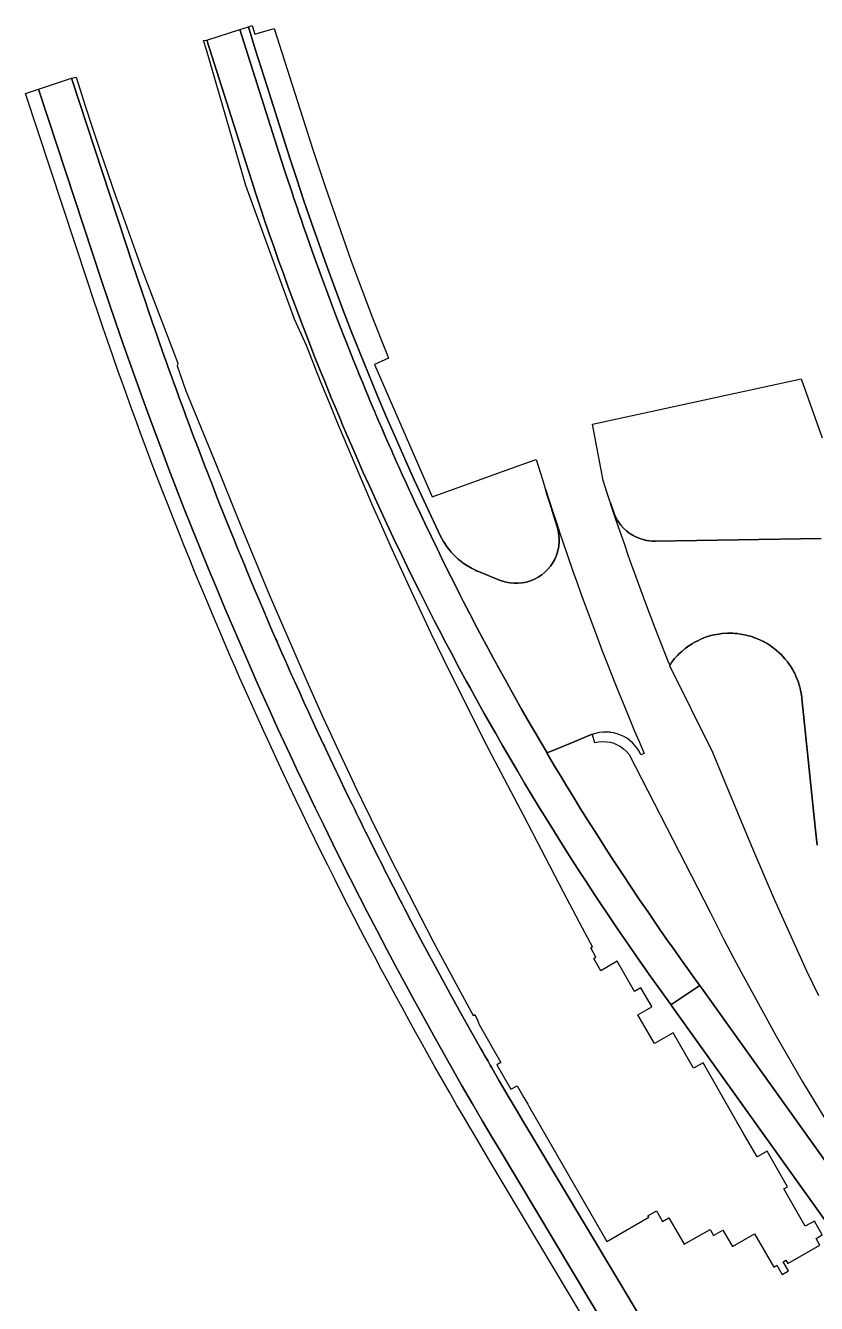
# Model space of a CAD drawing. Header units: metres. Extents: x 12119079 to 12120438, y 3530576 to 3532235.
# Drawn here: x 12119079 to 12119626, y 3531351 to 3532235 of the extents above; entities that cross this region are included whole.
import ezdxf

# ---------------------------------------------------------------- set-up
doc = ezdxf.new("R2010")
doc.units = ezdxf.units.M
for name, color, linetype in [('SURF_OUTER_Pavement Surface 11', 3, 'Continuous'), ('SURF_OUTER_Pavement Surface 15', 3, 'Continuous'), ('SURF_OUTER_Pavement Surface 16', 3, 'Continuous'), ('SURF_OUTER_Pavement Surface 17', 3, 'Continuous'), ('SURF_OUTER_Pavement Surface 2', 3, 'Continuous'), ('SURF_OUTER_Pavement Surface 8', 3, 'Continuous'), ('SURF_OUTER_Roadway Surface N10', 3, 'Continuous'), ('SURF_OUTER_Roadway Surface N2', 3, 'Continuous'), ('SURF_OUTER_Roadway Surface N3', 3, 'Continuous'), ('SURF_OUTER_Roadway Surface N4', 3, 'Continuous'), ('SURF_OUTER_Roadway Surface N9', 3, 'Continuous')]:
    doc.layers.add(name, color=color, linetype=linetype)

msp = doc.modelspace()

# ---------------------------------------------------------------- linework, layer by layer
at = {"layer": 'SURF_OUTER_Pavement Surface 11'}
msp.add_lwpolyline([(12119564.8963, 3531240.4076), (12119428.3717, 3531468.4004), (12119425.5908, 3531473.0674), (12119424.0527, 3531475.6431), (12119418.9446, 3531484.2401), (12119412.8437, 3531494.6103), (12119406.5844, 3531505.3498), (12119401.3839, 3531514.3515), (12119400.3246, 3531516.2132), (12119400.3166, 3531516.2086), (12119398.829, 3531518.8138), (12119396.2158, 3531523.3692), (12119395.3578, 3531524.8925), (12119395.3499, 3531524.888), (12119393.8652, 3531527.4948), (12119386.4195, 3531540.6645), (12119380.2866, 3531551.6303), (12119373.9839, 3531563.0135), (12119366.6017, 3531576.4968), (12119359.4791, 3531589.6638), (12119352.4225, 3531602.8663), (12119345.5126, 3531615.9501), (12119341.2548, 3531624.0911), (12119339.4174, 3531627.6442), (12119338.1053, 3531630.1534), (12119333.4096, 3531639.2529), (12119330.2588, 3531645.4238), (12119328.8952, 3531648.096), (12119327.5256, 3531650.7652), (12119325.724, 3531654.3365), (12119324.3693, 3531657.0133), (12119324.3608, 3531657.009), (12119323.0147, 3531659.69), (12119320.3683, 3531664.9368), (12119316.7439, 3531672.2071), (12119315.4072, 3531674.8928), (12119314.0644, 3531677.5755), (12119312.2987, 3531681.1647), (12119310.9709, 3531683.8548), (12119309.2726, 3531687.2838), (12119307.8835, 3531690.1372), (12119306.5646, 3531692.8317), (12119304.7472, 3531696.5343), (12119301.2215, 3531703.7977), (12119294.7904, 3531717.1766), (12119293.5177, 3531719.846), (12119289.5925, 3531728.1163), (12119286.2579, 3531735.2179), (12119284.9842, 3531737.9341), (12119283.2039, 3531741.72), (12119279.488, 3531749.7151), (12119275.3019, 3531758.7968), (12119273.645, 3531762.4375), (12119272.3902, 3531765.1624), (12119269.5013, 3531771.5386), (12119268.264, 3531774.2715), (12119266.4926, 3531778.1737), (12119265.3882, 3531780.6535), (12119264.16, 3531783.3905), (12119262.9257, 3531786.1249), (12119261.3055, 3531789.7821), (12119260.0865, 3531792.5232), (12119258.8613, 3531795.2617), (12119258.63, 3531795.8006), (12119255.9813, 3531801.786), (12119253.2316, 3531808.0799), (12119252.0309, 3531810.8291), (12119248.6208, 3531818.6548), (12119245.2802, 3531826.4313), (12119244.0978, 3531829.1884), (12119242.9093, 3531831.943), (12119241.3504, 3531835.6267), (12119240.1773, 3531838.3878), (12119238.4255, 3531842.5006), (12119234.5393, 3531851.7433), (12119232.4286, 3531856.8257), (12119230.6839, 3531860.9994), (12119228.6005, 3531866.0639), (12119227.2928, 3531869.231), (12119226.8594, 3531870.2685), (12119224.8032, 3531875.3149), (12119223.066, 3531879.5503), (12119222.1638, 3531881.7982), (12119221.0826, 3531884.439), (12119217.8966, 3531892.344), (12119214.7054, 3531900.3555), (12119213.5886, 3531903.1398), (12119211.0228, 3531909.6526), (12119210.0329, 3531912.1409), (12119207.3712, 3531918.9621), (12119206.2815, 3531921.7572), (12119204.6472, 3531925.9384), (12119202.6619, 3531931.0791), (12119199.3022, 3531939.8366), (12119196.6034, 3531946.9629), (12119195.5417, 3531949.7687), (12119193.7528, 3531954.4892), (12119192.0242, 3531959.1296), (12119190.8928, 3531962.1512), (12119190.6239, 3531962.8765), (12119189.9881, 3531964.5634), (12119188.538, 3531968.5023), (12119187.1502, 3531972.2538), (12119185.207, 3531977.5213), (12119183.4217, 3531982.4045), (12119181.6596, 3531987.2822), (12119180.0072, 3531991.8228), (12119178.2675, 3531996.6892), (12119177.3496, 3531999.2219), (12119176.0701, 3532002.836), (12119175.0565, 3532005.6579), (12119173.3643, 3532010.4337), (12119171.5776, 3532015.5371), (12119170.0433, 3532019.8863), (12119168.2799, 3532024.9777), (12119166.7546, 3532029.3481), (12119163.4982, 3532038.8188), (12119161.7704, 3532043.8887), (12119159.7177, 3532049.9765), (12119158.7594, 3532052.8194), (12119156.972, 3532058.1179), (12119155.4049, 3532062.8487), (12119153.3922, 3532068.8907), (12119110.5543, 3532198.6331), (12119113.7729, 3532199.3286), (12119116.2802, 3532191.3701), (12119120.1442, 3532179.414), (12119124.9179, 3532164.8706), (12119127.9488, 3532155.7601), (12119130.7438, 3532147.4366), (12119135.7551, 3532132.7136), (12119141.6001, 3532115.8541), (12119143.0678, 3532111.7004), (12119159.3258, 3532066.5017), (12119184.0952, 3532001.6347), (12119183.7164, 3531999.6577), (12119189.6342, 3531982.3322), (12119210.3893, 3531932.0228), (12119227.88, 3531889.1043), (12119247.4171, 3531841.5877), (12119274.3698, 3531779.5279), (12119284.5799, 3531756.8783), (12119290.047, 3531744.9127), (12119290.7445, 3531743.4218), (12119292.6131, 3531739.5424), (12119293.8139, 3531736.9218), (12119303.2113, 3531716.848), (12119307.8931, 3531707.025), (12119311.3854, 3531699.7675), (12119330.9197, 3531660.0173), (12119360.9174, 3531601.6051), (12119364.3615, 3531595.0955), (12119388.5172, 3531550.4431), (12119389.6907, 3531551.1124), (12119391.4428, 3531547.1487), (12119392.6882, 3531544.1877), (12119407.7299, 3531518.0322), (12119404.8726, 3531516.389), (12119414.6255, 3531499.4301), (12119418.9598, 3531501.9228), (12119423.6269, 3531493.8094), (12119426.3483, 3531489.1551), (12119427.0988, 3531487.7739), (12119480.9222, 3531394.2061), (12119510.0405, 3531410.9516), (12119509.4392, 3531411.9646), (12119515.4403, 3531415.4158), (12119519.5159, 3531408.0949), (12119523.9468, 3531410.6537), (12119534.521, 3531392.2666), (12119552.5009, 3531402.6064), (12119554.929, 3531398.2349), (12119561.3521, 3531401.9288), (12119567.8813, 3531390.6753), (12119583.2995, 3531399.5598), (12119596.5561, 3531376.5083), (12119598.697, 3531377.7395), (12119602.3907, 3531371.3166), (12119606.7251, 3531373.8092), (12119603.0314, 3531380.2322), (12119604.9592, 3531381.3409), (12119606.274, 3531379.0547), (12119628.3976, 3531391.7621), (12119625.8409, 3531396.3465), (12119630.1034, 3531398.7978), (12119624.6447, 3531408.2896), (12119618.3039, 3531404.7188), (12119603.3998, 3531430.6351), (12119606.0169, 3531432.1019), (12119591.9331, 3531456.5919), (12119585.0701, 3531452.645), (12119574.7577, 3531470.5769), (12119572.5993, 3531474.2114), (12119571.0802, 3531476.9717), (12119547.6405, 3531517.7302), (12119541.0686, 3531513.9508), (12119526.9318, 3531538.5329), (12119513.9987, 3531531.0953), (12119502.5761, 3531550.9577), (12119512.119, 3531556.4456), (12119512.0554, 3531556.5926), (12119504.5774, 3531569.5956), (12119500.243, 3531567.103), (12119488.253, 3531587.952), (12119476.8113, 3531581.373), (12119471.9743, 3531589.784), (12119473.4864, 3531590.7026), (12119470.0237, 3531597.2023), (12119471.2257, 3531597.8585), (12119464.222, 3531610.9298), (12119451.0717, 3531635.8659), (12119435.8346, 3531664.964), (12119423.5017, 3531688.6561), (12119401.4681, 3531730.446), (12119397.7392, 3531737.6635), (12119389.9184, 3531753.0686), (12119368.0345, 3531797.1023), (12119359.5567, 3531814.6287), (12119353.2387, 3531828.0038), (12119345.8767, 3531843.6828), (12119331.4376, 3531875.3062), (12119323.9374, 3531891.9842), (12119320.1522, 3531900.5563), (12119311.2428, 3531921.1449), (12119294.1517, 3531961.538), (12119289.0275, 3531974.0875), (12119283.1576, 3531988.5243), (12119273.1432, 3532013.7811), (12119264.9906, 3532032.0639), (12119231.3518, 3532124.334), (12119203.9312, 3532218.2051), (12119202.046, 3532224.7463), (12119204.2253, 3532225.001), (12119233.0852, 3532134.4843), (12119235.5547, 3532126.8126), (12119237.7561, 3532120.0413), (12119241.8806, 3532107.5862), (12119244.0158, 3532101.2418), (12119247.2439, 3532091.7772), (12119250.5187, 3532082.3286), (12119254.1772, 3532071.9452), (12119257.2081, 3532063.4805), (12119260.6225, 3532054.0815), (12119263.7637, 3532045.556), (12119267.5906, 3532035.3347), (12119270.9029, 3532026.6168), (12119274.5425, 3532017.1741), (12119278.3891, 3532007.3459), (12119282.7308, 3531996.4319), (12119285.8181, 3531988.7769), (12119290.3519, 3531977.6814), (12119292.2882, 3531973.0066), (12119296.1959, 3531963.6714), (12119298.1672, 3531959.0112), (12119301.1474, 3531952.031), (12119306.1688, 3531940.42), (12119309.0009, 3531933.96), (12119312.2918, 3531926.5297), (12119316.5062, 3531917.1313), (12119321.8721, 3531905.3564), (12119324.8494, 3531898.8887), (12119330.1635, 3531887.5134), (12119333.4509, 3531880.5673), (12119339.1269, 3531868.7413), (12119342.9055, 3531860.9754), (12119347.3194, 3531852.0023), (12119351.7776, 3531843.0511), (12119357.117, 3531832.4767), (12119361.8623, 3531823.2012), (12119364.9896, 3531817.1391), (12119369.6757, 3531808.1694), (12119373.4412, 3531801.0431), (12119379.1821, 3531790.3009), (12119384.0022, 3531781.4025), (12119386.4289, 3531776.9624), (12119390.7567, 3531769.1085), (12119396.2465, 3531759.2629), (12119401.2216, 3531750.4502), (12119404.1101, 3531745.3804), (12119408.7666, 3531737.2781), (12119419.3394, 3531719.1994), (12119424.1521, 3531711.1054), (12119429.3676, 3531702.4329), (12119434.7491, 3531693.5872), (12119439.4681, 3531685.9236), (12119444.7457, 3531677.4297), (12119449.1767, 3531670.37), (12119455.4266, 3531660.5207), (12119460.8295, 3531652.1059), (12119466.274, 3531643.718), (12119472.5593, 3531634.146), (12119477.2226, 3531627.1207), (12119481.0633, 3531621.3823), (12119488.4642, 3531610.4383), (12119494.1226, 3531602.1721), (12119499.2382, 3531594.7795), (12119505.5361, 3531585.7698), (12119511.5336, 3531577.2834), (12119525.2616, 3531558.077), (12119525.3869, 3531557.902), (12119525.5427, 3531557.684), (12119632.0628, 3531408.7566)], dxfattribs=at)
at = {"layer": 'SURF_OUTER_Pavement Surface 15'}
msp.add_lwpolyline([(12119535.6741, 3531223.0282), (12119398.6725, 3531452.107), (12119391.2328, 3531464.6498), (12119386.1486, 3531473.2609), (12119381.5953, 3531481.0241), (12119377.068, 3531488.8062), (12119372.055, 3531497.4966), (12119367.0729, 3531506.2047), (12119362.119, 3531514.9289), (12119357.1925, 3531523.6685), (12119352.2942, 3531532.4239), (12119348.6875, 3531538.9143), (12119344.1882, 3531547.0646), (12119339.3333, 3531555.927), (12119334.52, 3531564.7838), (12119329.7303, 3531573.6675), (12119324.9701, 3531582.567), (12119320.2328, 3531591.4951), (12119315.5388, 3531600.4133), (12119310.8679, 3531609.3599), (12119306.2268, 3531618.322), (12119302.5355, 3531625.5028), (12119297.0344, 3531636.2924), (12119292.4832, 3531645.3004), (12119287.9621, 3531654.3235), (12119283.471, 3531663.3616), (12119279.0101, 3531672.4147), (12119274.5795, 3531681.4825), (12119270.1791, 3531690.5651), (12119265.809, 3531699.6622), (12119261.4692, 3531708.7739), (12119257.0807, 3531718.0685), (12119252.4056, 3531728.0611), (12119247.7667, 3531738.0705), (12119243.4206, 3531747.5362), (12119239, 3531757.2533), (12119234.8902, 3531766.3697), (12119230.5205, 3531776.1525), (12119227.1367, 3531783.7914), (12119223.7853, 3531791.4145), (12119219.7517, 3531800.6655), (12119215.749, 3531809.9299), (12119211.7772, 3531819.2076), (12119207.8363, 3531828.4985), (12119203.9264, 3531837.8025), (12119200.0476, 3531847.1194), (12119196.1999, 3531856.4492), (12119192.3832, 3531865.7917), (12119188.5978, 3531875.1469), (12119184.8054, 3531884.6101), (12119181.1206, 3531893.8948), (12119177.4289, 3531903.2873), (12119173.7686, 3531912.6921), (12119170.1397, 3531922.109), (12119166.542, 3531931.5379), (12119162.9757, 3531940.9786), (12119159.0788, 3531951.4051), (12119154.5599, 3531963.6463), (12119152.1745, 3531970.1755), (12119149.028, 3531978.8596), (12119145.6196, 3531988.3584), (12119143.2369, 3531995.0558), (12119138.8937, 3532007.3883), (12119135.4431, 3532017.3158), (12119132.3028, 3532026.4654), (12119128.9958, 3532036.2248), (12119125.853, 3532045.5904), (12119121.6335, 3532058.2394), (12119078.8095, 3532188.1501), (12119087.7616, 3532191.1062), (12119131.6687, 3532058.1425), (12119136.4496, 3532043.8367), (12119141.3258, 3532029.4855), (12119146.23, 3532015.2854), (12119150.7345, 3532002.4405), (12119155.3421, 3531989.4899), (12119159.7137, 3531977.372), (12119164.1278, 3531965.2977), (12119168.4769, 3531953.5547), (12119173.7017, 3531939.6416), (12119177.9971, 3531928.3564), (12119183.1095, 3531915.0989), (12119188.1915, 3531902.1012), (12119193.891, 3531887.7308), (12119199.3866, 3531874.0744), (12119205.2525, 3531859.7058), (12119210.8614, 3531846.161), (12119216.7033, 3531832.2477), (12119222.6148, 3531818.3638), (12119228.5955, 3531804.5096), (12119234.6455, 3531790.6855), (12119238.2281, 3531782.5869), (12119241.0138, 3531776.3336), (12119247.1159, 3531762.7676), (12119253.4892, 3531748.7864), (12119259.7973, 3531735.1309), (12119263.4429, 3531727.3196), (12119266.6029, 3531720.5953), (12119273.1339, 3531706.8326), (12119279.2647, 3531694.074), (12119284.8836, 3531682.5135), (12119291.3803, 3531669.301), (12119297.0554, 3531657.8906), (12119303.4432, 3531645.1899), (12119310.1474, 3531632.0181), (12119315.4058, 3531621.7974), (12119321.8474, 3531609.4054), (12119328.8717, 3531596.05), (12119334.8706, 3531584.771), (12119340.727, 3531573.8695), (12119347.9288, 3531560.6089), (12119354.7529, 3531548.1878), (12119361.2542, 3531536.481), (12119367.769, 3531524.8714), (12119374.9004, 3531512.2988), (12119380.5787, 3531502.3872), (12119388.0838, 3531489.4188), (12119395.07, 3531477.4789), (12119401.7587, 3531466.1638), (12119407.1387, 3531457.1433), (12119544.0163, 3531228.5479)], dxfattribs=at)
at = {"layer": 'SURF_OUTER_Pavement Surface 16'}
msp.add_lwpolyline([(12119629.2409, 3531880.2783), (12119514.4782, 3531878.4894), (12119512.491, 3531878.5242), (12119510.4972, 3531878.6922), (12119508.5101, 3531878.9943), (12119506.1176, 3531879.5547), (12119504.6103, 3531879.9965), (12119502.7126, 3531880.6949), (12119501.0678, 3531881.4276), (12119500.6379, 3531881.6403), (12119499.1382, 3531882.4317), (12119496.5945, 3531884.0729), (12119494.6046, 3531885.6077), (12119492.5468, 3531887.5262), (12119490.6699, 3531889.6387), (12119489.0001, 3531891.9185), (12119488.4422, 3531892.8529), (12119487.2433, 3531894.9948), (12119486.3583, 3531896.8517), (12119485.8567, 3531898.2161), (12119484.0128, 3531903.6456), (12119483.5662, 3531904.8826), (12119482.8479, 3531906.9438), (12119481.2783, 3531911.7227), (12119478.4508, 3531920.4393), (12119471.1261, 3531959.4476), (12119615.5507, 3531990.7256), (12119629.9441, 3531949.9035)], dxfattribs=at)
at = {"layer": 'SURF_OUTER_Pavement Surface 17'}
msp.add_lwpolyline([(12119245.9122, 3532192.876), (12119237.5908, 3532218.7141), (12119232.997, 3532234.1756), (12119235.6656, 3532235.0265), (12119237.5529, 3532229.1078), (12119242.8691, 3532230.7168), (12119245.3636, 3532231.4183), (12119250.9141, 3532232.9378), (12119277.7124, 3532149.2488), (12119286.3281, 3532122.9588), (12119301.947, 3532078.0502), (12119304.0952, 3532072.1857), (12119318.8319, 3532032.962), (12119327.8346, 3532010.2418), (12119329.9755, 3532004.9658), (12119320.2139, 3532000.7209), (12119360.2833, 3531909.2035), (12119420.4783, 3531930.8121), (12119422.8782, 3531931.6316), (12119423.5642, 3531931.9004), (12119432.1617, 3531935.0062), (12119435.1141, 3531925.4519), (12119437.2001, 3531918.8077), (12119439.3705, 3531911.7568), (12119441.541, 3531904.7058), (12119445.2999, 3531892.7844), (12119446.7044, 3531888.3826), (12119447.4418, 3531885.5913), (12119447.9122, 3531882.7004), (12119448.0988, 3531879.7487), (12119448.0278, 3531877.7604), (12119447.7895, 3531875.2805), (12119447.5932, 3531873.8335), (12119446.9083, 3531870.9563), (12119445.9541, 3531868.1872), (12119444.7537, 3531865.5615), (12119443.4641, 3531863.3102), (12119441.9365, 3531861.1155), (12119440.1708, 3531859.0124), (12119438.1733, 3531857.0372), (12119435.9575, 3531855.2262), (12119433.5443, 3531853.6135), (12119430.9692, 3531852.2338), (12119428.2424, 3531851.0995), (12119425.4257, 3531850.2414), (12119422.5525, 3531849.6656), (12119419.6647, 3531849.3743), (12119416.8029, 3531849.3617), (12119414.0052, 3531849.6146), (12119411.3049, 3531850.1137), (12119408.73, 3531850.835), (12119406.8144, 3531851.538), (12119392.2346, 3531857.4585), (12119390.1089, 3531858.4263), (12119387.4054, 3531859.7268), (12119383.5685, 3531862.012), (12119381.7185, 3531863.2895), (12119381.1612, 3531863.7125), (12119379.3228, 3531865.1524), (12119378.186, 3531866.0994), (12119376.5151, 3531867.6242), (12119374.915, 3531869.2231), (12119373.3902, 3531870.8909), (12119371.9453, 3531872.6223), (12119370.584, 3531874.4116), (12119368.1245, 3531878.1392), (12119366.0306, 3531882.0232), (12119354.4107, 3531906.4952), (12119347.7234, 3531920.9711), (12119341.1507, 3531935.5033), (12119334.6933, 3531950.0905), (12119328.3518, 3531964.7312), (12119322.1236, 3531979.4319), (12119316.0193, 3531994.1678), (12119310.0296, 3532008.9609), (12119304.1583, 3532023.8019), (12119298.406, 3532038.6895), (12119292.7733, 3532053.6222), (12119287.2607, 3532068.5986), (12119281.8687, 3532083.6171), (12119276.5978, 3532098.6764), (12119271.4485, 3532113.775), (12119266.4211, 3532128.9115), (12119261.5161, 3532144.0842)], close=True, dxfattribs=at)
at = {"layer": 'SURF_OUTER_Pavement Surface 2'}
msp.add_lwpolyline([(12119980.2176, 3530963.2388), (12119545.4099, 3531571.1502), (12119543.8166, 3531573.2175), (12119532.1846, 3531589.487), (12119526.4066, 3531597.6418), (12119523.5328, 3531601.7302), (12119517.8149, 3531609.9299), (12119512.1335, 3531618.1647), (12119509.3079, 3531622.2933), (12119503.6885, 3531630.5704), (12119497.0097, 3531640.5281), (12119492.5821, 3531647.1966), (12119489.8333, 3531651.3677), (12119484.3108, 3531659.8171), (12119478.9293, 3531668.1411), (12119473.5442, 3531676.5624), (12119469.2677, 3531683.3194), (12119462.8957, 3531693.4931), (12119457.6329, 3531702.0015), (12119452.42, 3531710.5243), (12119449.8211, 3531714.8095), (12119444.6675, 3531723.3792), (12119439.7754, 3531731.6058), (12119439.5682, 3531731.9783), (12119439.6441, 3531732.0103), (12119439.6419, 3531732.0169), (12119457.3814, 3531739.2716), (12119470.8147, 3531745.0134), (12119470.8848, 3531744.7957), (12119472.5484, 3531739.1846), (12119475.3396, 3531739.7607), (12119478.1813, 3531739.9779), (12119481.0276, 3531739.8329), (12119483.4902, 3531739.4095), (12119485.8904, 3531738.7146), (12119488.1983, 3531737.757), (12119490.3853, 3531736.5484), (12119492.6037, 3531734.9596), (12119494.6127, 3531733.113), (12119496.3824, 3531731.0361), (12119552.5849, 3531621.8812), (12119562.0083, 3531603.1061), (12119568.6281, 3531590.4655), (12119573.9815, 3531580.5355), (12119581.5718, 3531566.6038), (12119593.8833, 3531544.1901), (12119597.9388, 3531536.6886), (12119616.1965, 3531505.0694), (12119632.5496, 3531478.1407)], dxfattribs=at)
at = {"layer": 'SURF_OUTER_Pavement Surface 8'}
msp.add_lwpolyline([(12119627.7874, 3531564.1622), (12119619.3864, 3531581.0732), (12119596.9964, 3531630.7691), (12119581.4035, 3531667.2791), (12119561.8868, 3531713.8512), (12119554.3073, 3531732.2461), (12119524.6914, 3531792.3213), (12119524.8742, 3531792.7878), (12119525.7559, 3531794.6115), (12119527.9003, 3531797.2986), (12119528.8607, 3531798.3549), (12119530.6374, 3531800.23), (12119532.8124, 3531802.2949), (12119535.1363, 3531804.1921), (12119536.8339, 3531805.448), (12119538.3607, 3531806.5125), (12119540.262, 3531807.689), (12119541.8863, 3531808.6457), (12119543.9037, 3531809.6656), (12119545.5762, 3531810.4841), (12119546.6244, 3531810.9052), (12119549.3266, 3531811.9837), (12119553.0503, 3531813.1358), (12119555.1506, 3531813.6111), (12119557.1729, 3531814.0423), (12119560.6629, 3531814.5533), (12119564.4825, 3531814.8167), (12119567.4824, 3531814.7958), (12119569.3785, 3531814.6993), (12119571.3548, 3531814.5374), (12119573.4601, 3531814.2546), (12119574.9473, 3531814.0217), (12119577.3992, 3531813.5031), (12119579.1075, 3531813.1074), (12119580.3956, 3531812.7094), (12119582.8031, 3531811.9462), (12119584.5639, 3531811.2603), (12119585.8391, 3531810.7323), (12119586.9194, 3531810.2585), (12119588.3174, 3531809.5916), (12119590.1078, 3531808.6628), (12119591.9283, 3531807.6207), (12119593.9865, 3531806.2973), (12119595.3066, 3531805.4025), (12119596.9124, 3531804.1801), (12119598.528, 3531802.8941), (12119600.0691, 3531801.4968), (12119601.6454, 3531800.03), (12119604.2849, 3531797.1618), (12119606.0353, 3531794.9262), (12119606.7736, 3531793.9786), (12119607.8058, 3531792.433), (12119608.5356, 3531791.3091), (12119609.6713, 3531789.4075), (12119609.9611, 3531788.8913), (12119611.0039, 3531786.9354), (12119611.8019, 3531785.22), (12119612.6871, 3531783.1481), (12119613.3211, 3531781.4604), (12119614.0552, 3531779.2276), (12119614.5299, 3531777.6043), (12119615.1116, 3531775.138), (12119615.4227, 3531773.6872), (12119615.9183, 3531770.3363), (12119615.9989, 3531769.7585), (12119625.4117, 3531678.5338), (12119626.6245, 3531668.3584)], dxfattribs=at)
at = {"layer": 'SURF_OUTER_Roadway Surface N10'}
msp.add_lwpolyline([(12119227.0909, 3532232.2923), (12119232.997, 3532234.1756), (12119237.5908, 3532218.7141), (12119245.9122, 3532192.876), (12119261.5161, 3532144.0842), (12119266.4211, 3532128.9115), (12119271.4485, 3532113.775), (12119276.5978, 3532098.6764), (12119281.8687, 3532083.6171), (12119287.2607, 3532068.5986), (12119292.7733, 3532053.6222), (12119298.406, 3532038.6895), (12119304.1583, 3532023.8019), (12119310.0296, 3532008.9609), (12119316.0193, 3531994.1678), (12119322.1236, 3531979.4319), (12119328.3518, 3531964.7312), (12119334.6933, 3531950.0905), (12119341.1507, 3531935.5033), (12119347.7234, 3531920.9711), (12119354.4107, 3531906.4952), (12119366.0306, 3531882.0232), (12119368.1245, 3531878.1392), (12119370.584, 3531874.4116), (12119371.9453, 3531872.6223), (12119373.3902, 3531870.8909), (12119374.915, 3531869.2231), (12119376.5151, 3531867.6242), (12119378.186, 3531866.0994), (12119379.3228, 3531865.1524), (12119379.944, 3531864.6366), (12119381.1612, 3531863.7125), (12119381.7185, 3531863.2895), (12119383.5685, 3531862.012), (12119387.4054, 3531859.7268), (12119390.1089, 3531858.4263), (12119391.3818, 3531857.814), (12119392.2346, 3531857.4585), (12119406.8144, 3531851.538), (12119408.73, 3531850.835), (12119411.3049, 3531850.1137), (12119414.0052, 3531849.6146), (12119416.8029, 3531849.3617), (12119419.6647, 3531849.3743), (12119422.5525, 3531849.6656), (12119425.4257, 3531850.2414), (12119428.2424, 3531851.0995), (12119430.9692, 3531852.2338), (12119433.5443, 3531853.6135), (12119435.9575, 3531855.2262), (12119438.1733, 3531857.0372), (12119440.1708, 3531859.0124), (12119441.9365, 3531861.1155), (12119443.4641, 3531863.3102), (12119444.7537, 3531865.5615), (12119445.9541, 3531868.1872), (12119446.9083, 3531870.9563), (12119447.5932, 3531873.8335), (12119447.7895, 3531875.2805), (12119448.0278, 3531877.7604), (12119448.0988, 3531879.7487), (12119447.9122, 3531882.7004), (12119447.4418, 3531885.5913), (12119446.7044, 3531888.3826), (12119445.2999, 3531892.7844), (12119441.541, 3531904.7058), (12119439.3705, 3531911.7568), (12119438.5487, 3531914.4876), (12119443.4495, 3531899.3527), (12119446.0893, 3531891.3375), (12119448.732, 3531883.4267), (12119450.5965, 3531877.9107), (12119453.7765, 3531868.6241), (12119457.5439, 3531857.8115), (12119460.4594, 3531849.5787), (12119463.035, 3531842.4002), (12119466.7048, 3531832.319), (12119470.5644, 3531821.8975), (12119474.2744, 3531812.0408), (12119477.8463, 3531802.7005), (12119481.4651, 3531793.3783), (12119486.0667, 3531781.7213), (12119488.8436, 3531774.7892), (12119492.7051, 3531765.2732), (12119496.4092, 3531756.2754), (12119500.2619, 3531747.0474), (12119503.306, 3531739.8472), (12119506.8033, 3531731.6713), (12119504.6503, 3531730.7472), (12119503.3862, 3531733.2076), (12119502.0309, 3531735.3073), (12119500.4854, 3531737.2711), (12119498.7632, 3531739.0821), (12119496.8793, 3531740.7241), (12119494.8503, 3531742.1831), (12119492.6938, 3531743.446), (12119488.075, 3531745.3417), (12119485.6531, 3531745.9579), (12119483.7773, 3531746.2736), (12119483.1842, 3531746.3451), (12119480.6899, 3531746.5), (12119478.192, 3531746.4212), (12119475.7125, 3531746.1093), (12119473.2729, 3531745.5672), (12119470.8848, 3531744.7957), (12119470.8147, 3531745.0134), (12119457.3814, 3531739.2716), (12119439.6419, 3531732.0169), (12119434.5718, 3531740.639), (12119432.0541, 3531744.9588), (12119428.0485, 3531751.8838), (12119422.0916, 3531762.301), (12119417.1756, 3531771.0092), (12119411.7509, 3531780.738), (12119407.4743, 3531788.4987), (12119402.6894, 3531797.2797), (12119398.8945, 3531804.3223), (12119393.2517, 3531814.9128), (12119390.9198, 3531819.3358), (12119386.2893, 3531828.1991), (12119381.7031, 3531837.0855), (12119379.4268, 3531841.5373), (12119375.809, 3531848.6725), (12119370.4327, 3531859.4008), (12119366.8863, 3531866.5719), (12119363.8046, 3531872.857), (12119359.4421, 3531881.8553), (12119355.1245, 3531890.8752), (12119351.8762, 3531897.7389), (12119348.7329, 3531904.4453), (12119345.3671, 3531911.7028), (12119344.5345, 3531913.5213), (12119341.199, 3531920.7928), (12119340.3695, 3531922.6127), (12119336.8887, 3531930.3203), (12119336.256, 3531931.7275), (12119332.9994, 3531939.0346), (12119332.1942, 3531940.8654), (12119330.1713, 3531945.4379), (12119328.1721, 3531950.0209), (12119324.5934, 3531958.2788), (12119324.1897, 3531959.1937), (12119321.0431, 3531966.5489), (12119320.6584, 3531967.472), (12119320.2654, 3531968.3915), (12119317.1495, 3531975.7598), (12119316.381, 3531977.6063), (12119313.302, 3531984.99), (12119312.5428, 3531986.8403), (12119312.0851, 3531987.9328), (12119309.5007, 3531994.2393), (12119308.635, 3531996.3605), (12119305.7457, 3532003.5076), (12119305.2978, 3532004.6408), (12119305.0051, 3532005.3654), (12119302.0372, 3532012.7945), (12119301.2996, 3532014.6536), (12119298.375, 3532022.0999), (12119297.653, 3532023.965), (12119294.7595, 3532031.4234), (12119294.0468, 3532033.2921), (12119291.1907, 3532040.7649), (12119290.4811, 3532042.6348), (12119286.9745, 3532051.9998), (12119284.1933, 3532059.5007), (12119283.5086, 3532061.38), (12119280.7648, 3532068.8948), (12119280.0897, 3532070.7774), (12119277.3834, 3532078.3057), (12119275.0432, 3532084.903), (12119273.3929, 3532089.6228), (12119270.7622, 3532097.1779), (12119270.1153, 3532099.0704), (12119267.5224, 3532106.6386), (12119266.885, 3532108.5343), (12119264.33, 3532116.1153), (12119263.702, 3532118.0142), (12119261.1849, 3532125.6079), (12119260.5602, 3532127.5078), (12119258.0873, 3532135.116), (12119255.7932, 3532142.2594)], close=True, dxfattribs=at)
at = {"layer": 'SURF_OUTER_Roadway Surface N2'}
msp.add_lwpolyline([(12119662.9021, 3531311.2766), (12119632.4901, 3531364.1547), (12119646.7544, 3531372.3588), (12119650.4348, 3531374.5295), (12119651.6352, 3531375.7343), (12119638.7733, 3531398.014), (12119632.0628, 3531408.7566), (12119525.5427, 3531557.684), (12119525.3869, 3531557.902), (12119545.4099, 3531571.1502), (12119980.2176, 3530963.2388)], dxfattribs=at)
at = {"layer": 'SURF_OUTER_Roadway Surface N3'}
msp.add_lwpolyline([(12119544.0163, 3531228.5479), (12119407.1387, 3531457.1433), (12119401.7587, 3531466.1638), (12119395.07, 3531477.4789), (12119388.0838, 3531489.4188), (12119380.5787, 3531502.3872), (12119374.9004, 3531512.2988), (12119367.769, 3531524.8714), (12119361.2542, 3531536.481), (12119354.7529, 3531548.1878), (12119347.9288, 3531560.6089), (12119340.727, 3531573.8695), (12119334.8706, 3531584.771), (12119328.8717, 3531596.05), (12119321.8474, 3531609.4054), (12119315.4058, 3531621.7974), (12119310.1474, 3531632.0181), (12119303.4432, 3531645.1899), (12119297.0554, 3531657.8906), (12119291.3803, 3531669.301), (12119284.8836, 3531682.5135), (12119279.2647, 3531694.074), (12119273.1339, 3531706.8326), (12119266.6029, 3531720.5953), (12119263.4429, 3531727.3196), (12119259.7973, 3531735.1309), (12119253.4892, 3531748.7864), (12119247.1159, 3531762.7676), (12119241.0138, 3531776.3336), (12119238.2281, 3531782.5869), (12119234.6455, 3531790.6855), (12119228.5955, 3531804.5096), (12119222.6148, 3531818.3638), (12119216.7033, 3531832.2477), (12119210.8614, 3531846.161), (12119205.2525, 3531859.7058), (12119199.3866, 3531874.0744), (12119193.891, 3531887.7308), (12119188.1915, 3531902.1012), (12119183.1095, 3531915.0989), (12119177.9971, 3531928.3564), (12119173.7017, 3531939.6416), (12119168.4769, 3531953.5547), (12119164.1278, 3531965.2977), (12119159.7137, 3531977.372), (12119155.3421, 3531989.4899), (12119150.7345, 3532002.4405), (12119146.23, 3532015.2854), (12119141.3258, 3532029.4855), (12119136.4496, 3532043.8367), (12119131.6687, 3532058.1425), (12119087.7616, 3532191.1062), (12119110.5543, 3532198.6331), (12119153.3922, 3532068.8907), (12119155.4049, 3532062.8487), (12119156.972, 3532058.1179), (12119158.7594, 3532052.8194), (12119159.1931, 3532051.5007), (12119159.7177, 3532049.9765), (12119161.7704, 3532043.8887), (12119163.4982, 3532038.8188), (12119166.7546, 3532029.3481), (12119168.2799, 3532024.9777), (12119170.0433, 3532019.8863), (12119171.5776, 3532015.5371), (12119173.3643, 3532010.4337), (12119175.0565, 3532005.6579), (12119176.0701, 3532002.836), (12119177.3496, 3531999.2219), (12119178.2675, 3531996.6892), (12119180.0072, 3531991.8228), (12119181.6596, 3531987.2822), (12119183.4217, 3531982.4045), (12119185.207, 3531977.5213), (12119187.1502, 3531972.2538), (12119188.538, 3531968.5023), (12119189.9881, 3531964.5634), (12119190.6239, 3531962.8765), (12119190.8928, 3531962.1512), (12119192.0242, 3531959.1296), (12119193.7528, 3531954.4892), (12119195.5417, 3531949.7687), (12119196.1488, 3531948.1342), (12119196.6034, 3531946.9629), (12119199.3022, 3531939.8366), (12119202.6619, 3531931.0791), (12119204.6472, 3531925.9384), (12119206.2815, 3531921.7572), (12119206.8832, 3531920.1848), (12119207.3712, 3531918.9621), (12119210.0329, 3531912.1409), (12119211.0228, 3531909.6526), (12119213.5886, 3531903.1398), (12119214.7054, 3531900.3555), (12119217.8966, 3531892.344), (12119221.0826, 3531884.439), (12119222.1638, 3531881.7982), (12119223.066, 3531879.5503), (12119224.8032, 3531875.3149), (12119226.8594, 3531870.2685), (12119227.2928, 3531869.231), (12119228.6005, 3531866.0639), (12119230.6839, 3531860.9994), (12119232.4286, 3531856.8257), (12119234.5393, 3531851.7433), (12119238.4255, 3531842.5006), (12119240.1773, 3531838.3878), (12119240.8355, 3531836.8119), (12119241.3504, 3531835.6267), (12119242.9093, 3531831.943), (12119244.0978, 3531829.1884), (12119244.673, 3531827.8208), (12119245.2802, 3531826.4313), (12119248.6208, 3531818.6548), (12119252.0309, 3531810.8291), (12119252.5992, 3531809.5021), (12119253.2316, 3531808.0799), (12119255.9813, 3531801.786), (12119258.63, 3531795.8006), (12119258.8613, 3531795.2617), (12119260.0865, 3531792.5232), (12119260.6473, 3531791.2366), (12119261.3055, 3531789.7821), (12119262.9257, 3531786.1249), (12119264.16, 3531783.3905), (12119264.717, 3531782.124), (12119265.3882, 3531780.6535), (12119266.4926, 3531778.1737), (12119268.264, 3531774.2715), (12119268.9793, 3531772.6668), (12119269.5013, 3531771.5386), (12119272.3902, 3531765.1624), (12119273.645, 3531762.4375), (12119275.3019, 3531758.7968), (12119279.488, 3531749.7151), (12119283.2039, 3531741.72), (12119284.9842, 3531737.9341), (12119285.5947, 3531736.6081), (12119286.2579, 3531735.2179), (12119289.5925, 3531728.1163), (12119293.5177, 3531719.846), (12119294.7904, 3531717.1766), (12119301.2215, 3531703.7977), (12119304.7472, 3531696.5343), (12119306.5646, 3531692.8317), (12119307.0758, 3531691.7642), (12119307.8835, 3531690.1372), (12119309.2726, 3531687.2838), (12119310.9709, 3531683.8548), (12119311.4748, 3531682.8111), (12119312.2987, 3531681.1647), (12119314.0644, 3531677.5755), (12119315.4072, 3531674.8928), (12119315.9077, 3531673.8645), (12119316.7439, 3531672.2071), (12119320.3683, 3531664.9368), (12119323.0147, 3531659.69), (12119324.3693, 3531657.0133), (12119324.3608, 3531657.009), (12119325.724, 3531654.3365), (12119327.5256, 3531650.7652), (12119328.8952, 3531648.096), (12119329.3787, 3531647.1263), (12119330.2588, 3531645.4238), (12119333.4096, 3531639.2529), (12119338.1053, 3531630.1534), (12119339.4174, 3531627.6442), (12119341.2548, 3531624.0911), (12119345.5126, 3531615.9501), (12119352.4225, 3531602.8663), (12119359.4791, 3531589.6638), (12119366.6017, 3531576.4968), (12119373.9839, 3531563.0135), (12119380.2866, 3531551.6303), (12119386.4195, 3531540.6645), (12119393.8652, 3531527.4948), (12119395.3578, 3531524.8925), (12119395.3499, 3531524.888), (12119396.2158, 3531523.3692), (12119398.829, 3531518.8138), (12119400.3246, 3531516.2132), (12119400.3166, 3531516.2086), (12119401.3839, 3531514.3515), (12119406.5844, 3531505.3498), (12119412.8437, 3531494.6103), (12119418.9446, 3531484.2401), (12119424.0527, 3531475.6431), (12119425.5908, 3531473.0674), (12119428.3717, 3531468.4004), (12119564.8963, 3531240.4076)], dxfattribs=at)
at = {"layer": 'SURF_OUTER_Roadway Surface N4'}
msp.add_lwpolyline([(12119626.6245, 3531668.3584), (12119625.4117, 3531678.5338), (12119615.9989, 3531769.7585), (12119615.9183, 3531770.3363), (12119615.5038, 3531773.3075), (12119615.4227, 3531773.6872), (12119615.1116, 3531775.138), (12119614.7067, 3531776.9998), (12119614.5299, 3531777.6043), (12119614.0552, 3531779.2276), (12119613.8647, 3531779.8792), (12119613.3211, 3531781.4604), (12119612.6871, 3531783.1481), (12119612.3575, 3531784.0256), (12119611.8019, 3531785.22), (12119611.0039, 3531786.9354), (12119610.7358, 3531787.5117), (12119609.9611, 3531788.8913), (12119609.6713, 3531789.4075), (12119608.5356, 3531791.3091), (12119608.3602, 3531791.6029), (12119607.8058, 3531792.433), (12119606.7736, 3531793.9786), (12119606.6941, 3531794.0977), (12119606.0353, 3531794.9262), (12119604.2849, 3531797.1618), (12119601.6454, 3531800.03), (12119600.0691, 3531801.4968), (12119598.8004, 3531802.6773), (12119598.528, 3531802.8941), (12119596.9124, 3531804.1801), (12119595.778, 3531805.083), (12119595.3066, 3531805.4025), (12119593.9865, 3531806.2973), (12119591.9283, 3531807.6207), (12119590.1078, 3531808.6628), (12119589.3247, 3531809.1111), (12119588.3174, 3531809.5916), (12119586.9194, 3531810.2585), (12119585.8391, 3531810.7323), (12119585.2045, 3531811.0107), (12119584.5639, 3531811.2603), (12119582.8031, 3531811.9462), (12119582.5426, 3531812.0477), (12119580.3956, 3531812.7094), (12119579.1075, 3531813.1074), (12119577.3992, 3531813.5031), (12119574.9473, 3531814.0217), (12119573.4601, 3531814.2546), (12119571.9834, 3531814.4859), (12119571.3548, 3531814.5374), (12119569.3785, 3531814.6993), (12119568.2664, 3531814.7904), (12119567.4824, 3531814.7958), (12119564.4825, 3531814.8167), (12119560.6629, 3531814.5533), (12119557.1729, 3531814.0423), (12119556.8406, 3531813.9936), (12119555.1506, 3531813.6111), (12119553.0503, 3531813.1358), (12119549.3266, 3531811.9837), (12119546.6244, 3531810.9052), (12119545.7034, 3531810.5464), (12119545.5762, 3531810.4841), (12119543.9037, 3531809.6656), (12119542.2129, 3531808.8381), (12119541.8863, 3531808.6457), (12119540.262, 3531807.689), (12119538.8844, 3531806.8776), (12119538.3607, 3531806.5125), (12119536.8339, 3531805.448), (12119535.7437, 3531804.6879), (12119535.1363, 3531804.1921), (12119532.8124, 3531802.2949), (12119530.6374, 3531800.23), (12119530.1077, 3531799.7271), (12119528.8607, 3531798.3549), (12119527.9003, 3531797.2986), (12119527.6418, 3531797.0142), (12119525.7559, 3531794.6115), (12119524.8742, 3531792.7878), (12119523.6939, 3531794.8464), (12119516.9751, 3531811.8842), (12119514.4427, 3531818.4209), (12119511.2328, 3531826.8293), (12119508.0255, 3531835.3477), (12119504.7995, 3531844.0425), (12119501.0884, 3531854.2048), (12119498.1454, 3531862.398), (12119495.8684, 3531868.8056), (12119493.1585, 3531876.5364), (12119491.0945, 3531882.4909), (12119487.5754, 3531892.7963), (12119483.8672, 3531903.8707), (12119483.5662, 3531904.8826), (12119484.0128, 3531903.6456), (12119485.8567, 3531898.2161), (12119486.3583, 3531896.8517), (12119487.2433, 3531894.9948), (12119488.4422, 3531892.8529), (12119489.0001, 3531891.9185), (12119490.6699, 3531889.6387), (12119492.5468, 3531887.5262), (12119494.6046, 3531885.6077), (12119496.5945, 3531884.0729), (12119496.8128, 3531883.9045), (12119499.1382, 3531882.4317), (12119500.6379, 3531881.6403), (12119501.0678, 3531881.4276), (12119502.7126, 3531880.6949), (12119504.6103, 3531879.9965), (12119506.1176, 3531879.5547), (12119506.5434, 3531879.4299), (12119508.5101, 3531878.9943), (12119510.4972, 3531878.6922), (12119512.491, 3531878.5242), (12119514.4782, 3531878.4894), (12119629.2409, 3531880.2783)], dxfattribs=at)
at = {"layer": 'SURF_OUTER_Roadway Surface N9'}
msp.add_lwpolyline([(12119235.5547, 3532126.8126), (12119233.0852, 3532134.4843), (12119204.2253, 3532225.001), (12119227.0909, 3532232.2923), (12119255.7932, 3532142.2594), (12119258.0873, 3532135.116), (12119260.5602, 3532127.5078), (12119261.1849, 3532125.6079), (12119263.702, 3532118.0142), (12119264.33, 3532116.1153), (12119266.885, 3532108.5343), (12119267.5224, 3532106.6386), (12119270.1153, 3532099.0704), (12119270.7622, 3532097.1779), (12119273.3929, 3532089.6228), (12119275.0432, 3532084.903), (12119277.3834, 3532078.3057), (12119280.0897, 3532070.7774), (12119280.7648, 3532068.8948), (12119283.5086, 3532061.38), (12119284.1933, 3532059.5007), (12119286.9745, 3532051.9998), (12119290.4811, 3532042.6348), (12119291.1907, 3532040.7649), (12119294.0468, 3532033.2921), (12119294.7595, 3532031.4234), (12119297.653, 3532023.965), (12119298.375, 3532022.0999), (12119301.2996, 3532014.6536), (12119302.0372, 3532012.7945), (12119305.0051, 3532005.3654), (12119305.2978, 3532004.6408), (12119305.7457, 3532003.5076), (12119308.635, 3531996.3605), (12119309.5007, 3531994.2393), (12119312.0851, 3531987.9328), (12119312.5428, 3531986.8403), (12119313.302, 3531984.99), (12119316.381, 3531977.6063), (12119317.1495, 3531975.7598), (12119320.2654, 3531968.3915), (12119320.6584, 3531967.472), (12119321.0431, 3531966.5489), (12119324.1897, 3531959.1937), (12119324.5934, 3531958.2788), (12119326.1721, 3531954.6034), (12119328.1721, 3531950.0209), (12119330.1713, 3531945.4379), (12119332.1942, 3531940.8654), (12119332.9994, 3531939.0346), (12119336.256, 3531931.7275), (12119336.8887, 3531930.3203), (12119340.3695, 3531922.6127), (12119341.199, 3531920.7928), (12119344.5345, 3531913.5213), (12119345.3671, 3531911.7028), (12119348.7329, 3531904.4453), (12119351.8762, 3531897.7389), (12119355.1245, 3531890.8752), (12119359.4421, 3531881.8553), (12119363.8046, 3531872.857), (12119366.8863, 3531866.5719), (12119370.4327, 3531859.4008), (12119375.809, 3531848.6725), (12119379.4268, 3531841.5373), (12119381.7031, 3531837.0855), (12119386.2893, 3531828.1991), (12119390.9198, 3531819.3358), (12119393.2517, 3531814.9128), (12119398.8945, 3531804.3223), (12119402.6894, 3531797.2797), (12119407.4743, 3531788.4987), (12119411.7509, 3531780.738), (12119417.1756, 3531771.0092), (12119422.0916, 3531762.301), (12119428.0485, 3531751.8838), (12119432.0541, 3531744.9588), (12119434.5718, 3531740.639), (12119439.6419, 3531732.0169), (12119439.6441, 3531732.0103), (12119439.5682, 3531731.9783), (12119439.7754, 3531731.6058), (12119444.6675, 3531723.3792), (12119449.8211, 3531714.8095), (12119452.42, 3531710.5243), (12119457.6329, 3531702.0015), (12119462.8957, 3531693.4931), (12119469.2677, 3531683.3194), (12119473.5442, 3531676.5624), (12119478.9293, 3531668.1411), (12119484.3108, 3531659.8171), (12119489.8333, 3531651.3677), (12119492.5821, 3531647.1966), (12119497.0097, 3531640.5281), (12119503.6885, 3531630.5704), (12119509.3079, 3531622.2933), (12119512.1335, 3531618.1647), (12119517.8149, 3531609.9299), (12119523.5328, 3531601.7302), (12119526.4066, 3531597.6418), (12119532.1846, 3531589.487), (12119543.8166, 3531573.2175), (12119545.4099, 3531571.1502), (12119525.3869, 3531557.902), (12119525.5427, 3531557.684), (12119525.2616, 3531558.077), (12119511.5336, 3531577.2834), (12119505.5361, 3531585.7698), (12119499.2382, 3531594.7795), (12119494.1226, 3531602.1721), (12119488.4642, 3531610.4383), (12119481.0633, 3531621.3823), (12119477.2226, 3531627.1207), (12119472.5593, 3531634.146), (12119466.274, 3531643.718), (12119460.8295, 3531652.1059), (12119455.4266, 3531660.5207), (12119449.1767, 3531670.37), (12119444.7457, 3531677.4297), (12119439.4681, 3531685.9236), (12119434.7491, 3531693.5872), (12119429.3676, 3531702.4329), (12119424.1521, 3531711.1054), (12119419.3394, 3531719.1994), (12119408.7666, 3531737.2781), (12119404.1101, 3531745.3804), (12119401.2216, 3531750.4502), (12119396.2465, 3531759.2629), (12119390.7567, 3531769.1085), (12119386.4289, 3531776.9624), (12119384.0022, 3531781.4025), (12119379.1821, 3531790.3009), (12119373.4412, 3531801.0431), (12119369.6757, 3531808.1694), (12119364.9896, 3531817.1391), (12119361.8623, 3531823.2012), (12119357.117, 3531832.4767), (12119351.7776, 3531843.0511), (12119347.3194, 3531852.0023), (12119342.9055, 3531860.9754), (12119339.1269, 3531868.7413), (12119333.4509, 3531880.5673), (12119330.1635, 3531887.5134), (12119324.8494, 3531898.8887), (12119321.8721, 3531905.3564), (12119316.5062, 3531917.1313), (12119312.2918, 3531926.5297), (12119309.0009, 3531933.96), (12119306.1688, 3531940.42), (12119301.1474, 3531952.031), (12119298.1672, 3531959.0112), (12119296.1959, 3531963.6714), (12119292.2882, 3531973.0066), (12119290.3519, 3531977.6814), (12119285.8181, 3531988.7769), (12119282.7308, 3531996.4319), (12119278.3891, 3532007.3459), (12119274.5425, 3532017.1741), (12119270.9029, 3532026.6168), (12119267.5906, 3532035.3347), (12119263.7637, 3532045.556), (12119260.6225, 3532054.0815), (12119257.2081, 3532063.4805), (12119254.1772, 3532071.9452), (12119250.5187, 3532082.3286), (12119247.2439, 3532091.7772), (12119244.0158, 3532101.2418), (12119241.8806, 3532107.5862), (12119237.7561, 3532120.0413)], close=True, dxfattribs=at)

doc.saveas('drawing.dxf')
